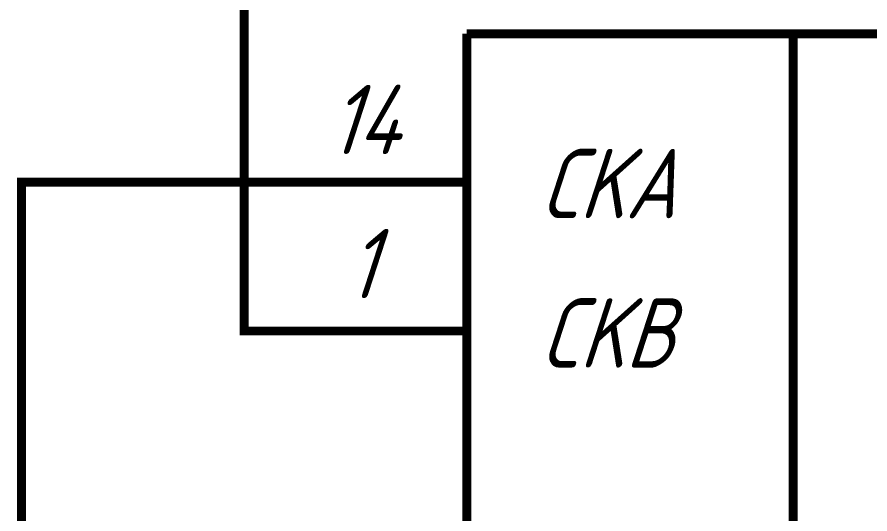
# Paper-space layout 'Layout1' of a CAD drawing. Header units: millimetres. Extents: x 0 to 420, y 0 to 297.
# Drawn here: x 152.47 to 181.2, y 228.98 to 245.71 of the extents above; entities that cross this region are included whole.
import ezdxf

# ---------------------------------------------------------------- set-up
doc = ezdxf.new("R2010")
doc.units = ezdxf.units.MM
doc.layers.add('Sheet', color=255, linetype='Continuous')
doc.styles.add('GOST', font='', dxfattribs={"oblique": 18})
doc.styles.get('GOST').set_extended_font_data('GOST type A')

psp = doc.layouts.get("Layout1")

# ---------------------------------------------------------------- linework, layer by layer
at = {"layer": 'Sheet', "const_width": 0.3}
for points in [[(162.623, 235.141), (160.119, 235.141), (160.119, 255.141), (215.112, 255.141), (215.112, 230.144), (212.608, 230.144)], [(167.619, 200.15), (167.619, 245.146)], [(207.612, 245.146), (167.619, 245.146)], [(178.611, 245.146), (178.611, 200.15)], [(162.634, 240.149), (152.619, 240.149), (152.619, 160.15), (227.103, 160.15), (372.589, 160.15), (372.589, 110.133), (370.097, 110.133)], [(167.619, 240.149), (162.623, 240.149)], [(167.619, 235.141), (162.623, 235.141)]]:
    psp.add_lwpolyline(points, dxfattribs=at)

# ---------------------------------------------------------------- texts
at = {"layer": 'Sheet', "style": 'GOST', "oblique": 18}
for s, height, p in [('14', 2.3358, (162.972, 241.093)), ('CKA', 2.3358, (170.044, 238.937)), ('1', 2.336, (163.577, 236.241)), ('CKB', 2.3358, (170.044, 233.906))]:
    psp.add_text(s, height=height, dxfattribs=at).set_placement(p)

doc.saveas('drawing.dxf')
